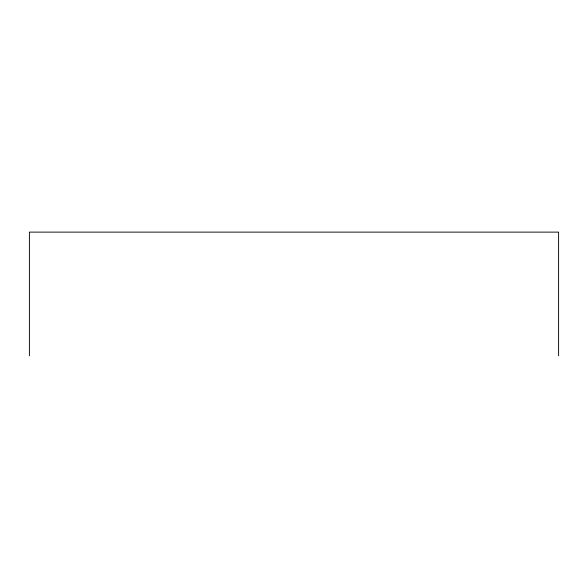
<?xml version="1.0" encoding="UTF-8"?>
<svg xmlns="http://www.w3.org/2000/svg" width="588" height="588" viewBox="0 0 588 588"><rect width="100%" height="100%" fill="white"/><g stroke="black" fill="none" stroke-linecap="round" stroke-linejoin="round"><path stroke-width="0.88" d="M558.6 355.88L558.6 232.12L29.4 232.12L29.4 355.88"/></g></svg>
